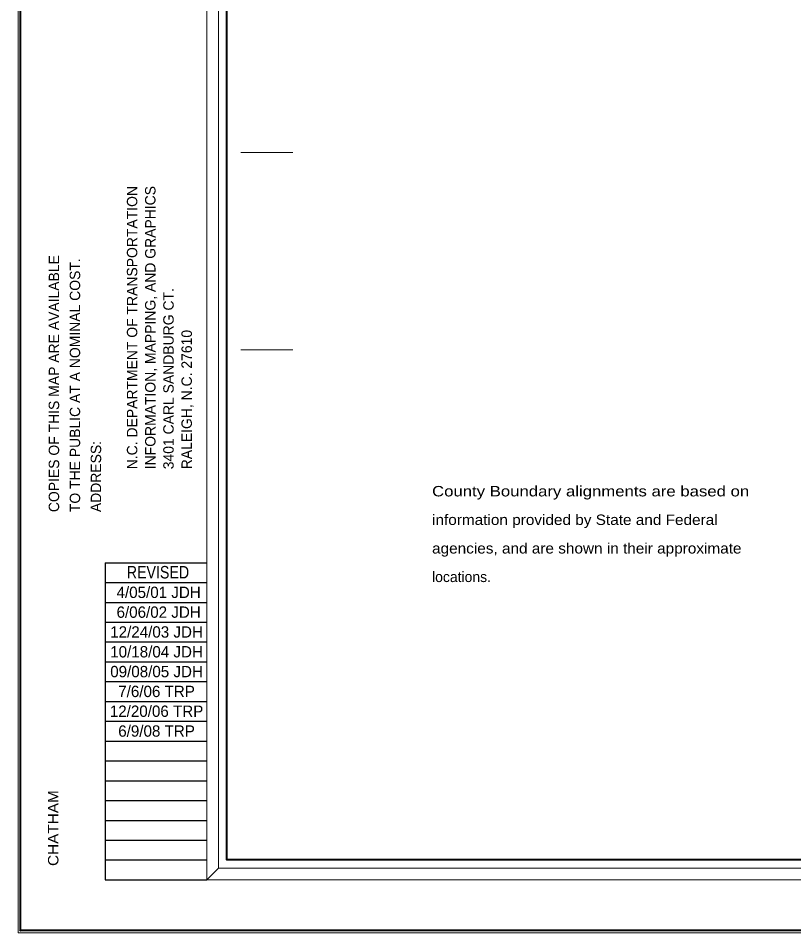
# Model space of a CAD drawing. Extents: x 544737 to 642115, y 186069 to 373718.
# Drawn here: x 544737 to 556713, y 186069 to 200194 of the extents above; entities that cross this region are included whole.
import ezdxf
from ezdxf.enums import TextEntityAlignment as Align

# ---------------------------------------------------------------- set-up
doc = ezdxf.new("R2010")
doc.units = 0
doc.header["$LTSCALE"] = 48
doc.header["$PDMODE"] = 32
doc.header["$PDSIZE"] = 24
for name, color, linetype, lineweight in [('1', 7, 'Continuous', 25), ('20', 7, 'Continuous', 40), ('61', 7, 'Continuous', 13)]:
    doc.layers.add(name, color=color, linetype=linetype, lineweight=lineweight)

msp = doc.modelspace()

# ---------------------------------------------------------------- linework, layer by layer
at = {"layer": '1', "lineweight": 13}
msp.add_lwpolyline([(641367.8, 186068.99), (544737.15, 186068.99), (544737.15, 242466.03), (641367.8, 242466.03)], close=True, dxfattribs=at)
at = {"layer": '1'}
msp.add_point((544772.16, 186103.99), dxfattribs=at)
at = {"layer": '20', "lineweight": 25}
for p, q in [((546079.79, 191783.8), (547650.82, 191783.8)), ((546079.79, 191783.8), (546079.79, 186886.42)), ((546079.79, 191477.69), (547650.82, 191477.69)), ((546079.79, 191171.61), (547650.82, 191171.61)), ((546079.79, 190865.53), (547650.82, 190865.53)), ((546079.79, 190559.45), (547650.82, 190559.45)), ((546079.79, 190253.36), (547650.82, 190253.36)), ((546079.79, 189947.28), (547650.82, 189947.28)), ((546079.79, 189641.2), (547650.82, 189641.2)), ((546079.79, 189335.09), (547650.82, 189335.09)), ((546079.79, 189029.01), (547650.82, 189029.01)), ((546079.79, 188722.93), (547650.82, 188722.93)), ((546079.79, 188416.85), (547650.82, 188416.85)), ((546079.79, 188110.77), (547650.82, 188110.77)), ((546079.79, 187804.69), (547650.82, 187804.69)), ((546079.79, 187498.58), (547650.82, 187498.58)), ((546079.79, 187192.5), (547650.82, 187192.5)), ((546079.79, 186886.42), (547650.82, 186886.42))]:
    msp.add_line(p, q, dxfattribs=at)
at = {"layer": '20'}
for points in [[(544772.16, 242431.03), (641332.8, 242431.03), (641332.8, 186103.99), (544772.16, 186103.99)], [(547960.01, 241322.07), (640407.29, 241322.07), (640407.29, 187195.7), (547960.01, 187195.7)]]:
    msp.add_lwpolyline(points, close=True, dxfattribs=at)
at = {"layer": '20', "lineweight": 13}
msp.add_lwpolyline([(547650.82, 241647.53), (547650.82, 186886.42), (547829.37, 187065.1), (547829.37, 241452.7), (640537.9, 241452.7), (640537.9, 187065.1), (547829.37, 187065.1), (547650.82, 186886.42), (640716.48, 186886.42), (640716.48, 241647.53)], close=True, dxfattribs=at)
at = {"layer": '61'}
for points in [[(548173.24, 198120), (548175.24, 198120), (548177.24, 198120), (548179.24, 198120), (548181.24, 198120), (548183.24, 198120), (548185.24, 198120), (548187.24, 198120), (548189.24, 198120), (548191.24, 198120), (548193.24, 198120), (548195.24, 198120), (548197.24, 198120), (548199.24, 198120), (548201.24, 198120), (548203.24, 198120), (548205.24, 198120), (548207.24, 198120), (548209.24, 198120), (548211.24, 198120), (548213.24, 198120), (548215.24, 198120), (548217.24, 198120), (548219.24, 198120), (548221.24, 198120), (548223.24, 198120), (548225.24, 198120), (548227.24, 198120), (548229.24, 198120), (548231.24, 198120), (548233.24, 198120), (548235.24, 198120), (548237.24, 198120), (548239.24, 198120), (548241.24, 198120), (548243.24, 198120), (548245.24, 198120), (548247.24, 198120), (548249.24, 198120), (548251.24, 198120), (548253.24, 198120), (548255.24, 198120), (548257.24, 198120), (548259.24, 198120), (548261.24, 198120), (548263.24, 198120), (548265.24, 198120), (548267.24, 198120), (548269.24, 198120), (548271.24, 198120), (548273.24, 198120), (548275.24, 198120), (548277.24, 198120), (548279.24, 198120), (548281.24, 198120), (548283.24, 198120), (548285.24, 198120), (548287.24, 198120), (548289.24, 198120), (548291.24, 198120), (548293.24, 198120), (548295.24, 198120), (548297.24, 198120), (548299.24, 198120), (548301.24, 198120), (548303.24, 198120), (548305.24, 198120), (548307.24, 198120), (548309.24, 198120), (548311.24, 198120), (548313.24, 198120), (548315.24, 198120), (548317.24, 198120), (548319.24, 198120), (548321.24, 198120), (548323.24, 198120), (548325.24, 198120), (548327.24, 198120), (548329.24, 198120), (548331.24, 198120), (548333.24, 198120), (548335.24, 198120), (548337.24, 198120), (548339.24, 198120), (548341.24, 198120), (548343.24, 198120), (548345.24, 198120), (548347.24, 198120), (548349.24, 198120), (548351.24, 198120), (548353.24, 198120), (548355.24, 198120), (548357.24, 198120), (548359.24, 198120), (548361.24, 198120), (548363.24, 198120), (548365.24, 198120), (548367.24, 198120), (548369.24, 198120), (548371.24, 198120)], [(548371.24, 198120), (548373.24, 198120), (548375.24, 198120), (548377.24, 198120), (548379.24, 198120), (548381.24, 198120), (548383.24, 198120), (548385.24, 198120), (548387.24, 198120), (548389.24, 198120), (548391.24, 198120), (548393.24, 198120), (548395.24, 198120), (548397.24, 198120), (548399.24, 198120), (548401.24, 198120), (548403.24, 198120), (548405.24, 198120), (548407.24, 198120), (548409.24, 198120), (548411.24, 198120), (548413.24, 198120), (548415.24, 198120), (548417.24, 198120), (548419.24, 198120), (548421.24, 198120), (548423.24, 198120), (548425.24, 198120), (548427.24, 198120), (548429.24, 198120), (548431.24, 198120), (548433.24, 198120), (548435.24, 198120), (548437.24, 198120), (548439.24, 198120), (548441.24, 198120), (548443.24, 198120), (548445.24, 198120), (548447.24, 198120), (548449.24, 198120), (548451.24, 198120), (548453.24, 198120), (548455.24, 198120), (548457.24, 198120), (548459.24, 198120), (548461.24, 198120), (548463.24, 198120), (548465.24, 198120), (548467.24, 198120), (548469.24, 198120), (548471.24, 198120), (548473.24, 198120), (548475.24, 198120), (548477.24, 198120), (548479.24, 198120), (548481.24, 198120), (548483.24, 198120), (548485.24, 198120), (548487.24, 198120), (548489.24, 198120), (548491.24, 198120), (548493.24, 198120), (548495.24, 198120), (548497.24, 198120), (548499.24, 198120), (548501.24, 198120), (548503.24, 198120), (548505.24, 198120), (548507.24, 198120), (548509.24, 198120), (548511.24, 198120), (548513.24, 198120), (548515.24, 198120), (548517.24, 198120), (548519.24, 198120), (548521.24, 198120), (548523.24, 198120), (548525.24, 198120), (548527.24, 198120), (548529.24, 198120), (548531.24, 198120), (548533.24, 198120), (548535.24, 198120), (548537.24, 198120), (548539.24, 198120), (548541.24, 198120), (548543.24, 198120), (548545.24, 198120), (548547.24, 198120), (548549.24, 198120), (548551.24, 198120), (548553.24, 198120), (548555.24, 198120), (548557.24, 198120), (548559.24, 198120), (548561.24, 198120), (548563.24, 198120), (548565.24, 198120), (548567.24, 198120), (548569.24, 198120)], [(548569.24, 198120), (548571.24, 198120), (548573.24, 198120), (548575.24, 198120), (548577.24, 198120), (548579.24, 198120), (548581.24, 198120), (548583.24, 198120), (548585.24, 198120), (548587.24, 198120), (548589.24, 198120), (548591.24, 198120), (548593.24, 198120), (548595.24, 198120), (548597.24, 198120), (548599.24, 198120), (548601.24, 198120), (548603.24, 198120), (548605.24, 198120), (548607.24, 198120), (548609.24, 198120), (548611.24, 198120), (548613.24, 198120), (548615.24, 198120), (548617.24, 198120), (548619.24, 198120), (548621.24, 198120), (548623.24, 198120), (548625.24, 198120), (548627.24, 198120), (548629.24, 198120), (548631.24, 198120), (548633.24, 198120), (548635.24, 198120), (548637.24, 198120), (548639.24, 198120), (548641.24, 198120), (548643.24, 198120), (548645.24, 198120), (548647.24, 198120), (548649.24, 198120), (548651.24, 198120), (548653.24, 198120), (548655.24, 198120), (548657.24, 198120), (548659.24, 198120), (548661.24, 198120), (548663.24, 198120), (548665.24, 198120), (548667.24, 198120), (548669.24, 198120), (548671.24, 198120), (548673.24, 198120), (548675.24, 198120), (548677.24, 198120), (548679.24, 198120), (548681.24, 198120), (548683.24, 198120), (548685.24, 198120), (548687.24, 198120), (548689.24, 198120), (548691.24, 198120), (548693.24, 198120), (548695.24, 198120), (548697.24, 198120), (548699.24, 198120), (548701.24, 198120), (548703.24, 198120), (548705.24, 198120), (548707.24, 198120), (548709.24, 198120), (548711.24, 198120), (548713.24, 198120), (548715.24, 198120), (548717.24, 198120), (548719.24, 198120), (548721.24, 198120), (548723.24, 198120), (548725.24, 198120), (548727.24, 198120), (548729.24, 198120), (548731.24, 198120), (548733.24, 198120), (548735.24, 198120), (548737.24, 198120), (548739.24, 198120), (548741.24, 198120), (548743.24, 198120), (548745.24, 198120), (548747.24, 198120), (548749.24, 198120), (548751.24, 198120), (548753.24, 198120), (548755.24, 198120), (548757.24, 198120), (548759.24, 198120), (548761.24, 198120), (548763.24, 198120), (548765.24, 198120), (548767.24, 198120)], [(548767.24, 198120), (548769.24, 198120), (548771.24, 198120), (548773.24, 198120), (548775.24, 198120), (548777.24, 198120), (548779.24, 198120), (548781.24, 198120), (548783.24, 198120), (548785.24, 198120), (548787.24, 198120), (548789.24, 198120), (548791.24, 198120), (548793.24, 198120), (548795.24, 198120), (548797.24, 198120), (548799.24, 198120), (548801.24, 198120), (548803.24, 198120), (548805.24, 198120), (548807.24, 198120), (548809.24, 198120), (548811.24, 198120), (548813.24, 198120), (548815.24, 198120), (548817.24, 198120), (548819.24, 198120), (548821.24, 198120), (548823.24, 198120), (548825.24, 198120), (548827.24, 198120), (548829.24, 198120), (548831.24, 198120), (548833.24, 198120), (548835.24, 198120), (548837.24, 198120), (548839.24, 198120), (548841.24, 198120), (548843.24, 198120), (548845.24, 198120), (548847.24, 198120), (548849.24, 198120), (548851.24, 198120), (548853.24, 198120), (548855.24, 198120), (548857.24, 198120), (548859.24, 198120), (548861.24, 198120), (548863.24, 198120), (548865.24, 198120), (548867.24, 198120), (548869.24, 198120), (548871.24, 198120), (548873.24, 198120), (548875.24, 198120), (548877.24, 198120), (548879.24, 198120), (548881.24, 198120), (548883.24, 198120), (548885.24, 198120), (548887.24, 198120), (548889.24, 198120), (548891.24, 198120), (548893.24, 198120), (548895.24, 198120), (548897.24, 198120), (548899.24, 198120), (548901.24, 198120), (548903.24, 198120), (548905.24, 198120), (548907.24, 198120), (548909.24, 198120), (548911.24, 198120), (548913.24, 198120), (548915.24, 198120), (548917.24, 198120), (548919.24, 198120), (548921.24, 198120), (548923.24, 198120), (548925.24, 198120), (548927.24, 198120), (548929.24, 198120), (548931.24, 198120), (548933.24, 198120), (548935.24, 198120), (548937.24, 198120), (548939.24, 198120), (548941.24, 198120), (548943.24, 198120), (548945.24, 198120), (548947.24, 198120), (548949.24, 198120), (548951.24, 198120), (548953.24, 198120), (548955.24, 198120), (548957.24, 198120), (548959.24, 198120), (548961.24, 198120), (548963.24, 198120), (548965.24, 198120)], [(548965.24, 198120), (548967.24, 198120), (548969.24, 198120), (548971.24, 198120), (548973.24, 198120), (548975.24, 198120), (548977.74, 198120)], [(548173.24, 195072), (548175.24, 195072), (548177.24, 195072), (548179.24, 195072), (548181.24, 195072), (548183.24, 195072), (548185.24, 195072), (548187.24, 195072), (548189.24, 195072), (548191.24, 195072), (548193.24, 195072), (548195.24, 195072), (548197.24, 195072), (548199.24, 195072), (548201.24, 195072), (548203.24, 195072), (548205.24, 195072), (548207.24, 195072), (548209.24, 195072), (548211.24, 195072), (548213.24, 195072), (548215.24, 195072), (548217.24, 195072), (548219.24, 195072), (548221.24, 195072), (548223.24, 195072), (548225.24, 195072), (548227.24, 195072), (548229.24, 195072), (548231.24, 195072), (548233.24, 195072), (548235.24, 195072), (548237.24, 195072), (548239.24, 195072), (548241.24, 195072), (548243.24, 195072), (548245.24, 195072), (548247.24, 195072), (548249.24, 195072), (548251.24, 195072), (548253.24, 195072), (548255.24, 195072), (548257.24, 195072), (548259.24, 195072), (548261.24, 195072), (548263.24, 195072), (548265.24, 195072), (548267.24, 195072), (548269.24, 195072), (548271.24, 195072), (548273.24, 195072), (548275.24, 195072), (548277.24, 195072), (548279.24, 195072), (548281.24, 195072), (548283.24, 195072), (548285.24, 195072), (548287.24, 195072), (548289.24, 195072), (548291.24, 195072), (548293.24, 195072), (548295.24, 195072), (548297.24, 195072), (548299.24, 195072), (548301.24, 195072), (548303.24, 195072), (548305.24, 195072), (548307.24, 195072), (548309.24, 195072), (548311.24, 195072), (548313.24, 195072), (548315.24, 195072), (548317.24, 195072), (548319.24, 195072), (548321.24, 195072), (548323.24, 195072), (548325.24, 195072), (548327.24, 195072), (548329.24, 195072), (548331.24, 195072), (548333.24, 195072), (548335.24, 195072), (548337.24, 195072), (548339.24, 195072), (548341.24, 195072), (548343.24, 195072), (548345.24, 195072), (548347.24, 195072), (548349.24, 195072), (548351.24, 195072), (548353.24, 195072), (548355.24, 195072), (548357.24, 195072), (548359.24, 195072), (548361.24, 195072), (548363.24, 195072), (548365.24, 195072), (548367.24, 195072), (548369.24, 195072), (548371.24, 195072)], [(548371.24, 195072), (548373.24, 195072), (548375.24, 195072), (548377.24, 195072), (548379.24, 195072), (548381.24, 195072), (548383.24, 195072), (548385.24, 195072), (548387.24, 195072), (548389.24, 195072), (548391.24, 195072), (548393.24, 195072), (548395.24, 195072), (548397.24, 195072), (548399.24, 195072), (548401.24, 195072), (548403.24, 195072), (548405.24, 195072), (548407.24, 195072), (548409.24, 195072), (548411.24, 195072), (548413.24, 195072), (548415.24, 195072), (548417.24, 195072), (548419.24, 195072), (548421.24, 195072), (548423.24, 195072), (548425.24, 195072), (548427.24, 195072), (548429.24, 195072), (548431.24, 195072), (548433.24, 195072), (548435.24, 195072), (548437.24, 195072), (548439.24, 195072), (548441.24, 195072), (548443.24, 195072), (548445.24, 195072), (548447.24, 195072), (548449.24, 195072), (548451.24, 195072), (548453.24, 195072), (548455.24, 195072), (548457.24, 195072), (548459.24, 195072), (548461.24, 195072), (548463.24, 195072), (548465.24, 195072), (548467.24, 195072), (548469.24, 195072), (548471.24, 195072), (548473.24, 195072), (548475.24, 195072), (548477.24, 195072), (548479.24, 195072), (548481.24, 195072), (548483.24, 195072), (548485.24, 195072), (548487.24, 195072), (548489.24, 195072), (548491.24, 195072), (548493.24, 195072), (548495.24, 195072), (548497.24, 195072), (548499.24, 195072), (548501.24, 195072), (548503.24, 195072), (548505.24, 195072), (548507.24, 195072), (548509.24, 195072), (548511.24, 195072), (548513.24, 195072), (548515.24, 195072), (548517.24, 195072), (548519.24, 195072), (548521.24, 195072), (548523.24, 195072), (548525.24, 195072), (548527.24, 195072), (548529.24, 195072), (548531.24, 195072), (548533.24, 195072), (548535.24, 195072), (548537.24, 195072), (548539.24, 195072), (548541.24, 195072), (548543.24, 195072), (548545.24, 195072), (548547.24, 195072), (548549.24, 195072), (548551.24, 195072), (548553.24, 195072), (548555.24, 195072), (548557.24, 195072), (548559.24, 195072), (548561.24, 195072), (548563.24, 195072), (548565.24, 195072), (548567.24, 195072), (548569.24, 195072)], [(548569.24, 195072), (548571.24, 195072), (548573.24, 195072), (548575.24, 195072), (548577.24, 195072), (548579.24, 195072), (548581.24, 195072), (548583.24, 195072), (548585.24, 195072), (548587.24, 195072), (548589.24, 195072), (548591.24, 195072), (548593.24, 195072), (548595.24, 195072), (548597.24, 195072), (548599.24, 195072), (548601.24, 195072), (548603.24, 195072), (548605.24, 195072), (548607.24, 195072), (548609.24, 195072), (548611.24, 195072), (548613.24, 195072), (548615.24, 195072), (548617.24, 195072), (548619.24, 195072), (548621.24, 195072), (548623.24, 195072), (548625.24, 195072), (548627.24, 195072), (548629.24, 195072), (548631.24, 195072), (548633.24, 195072), (548635.24, 195072), (548637.24, 195072), (548639.24, 195072), (548641.24, 195072), (548643.24, 195072), (548645.24, 195072), (548647.24, 195072), (548649.24, 195072), (548651.24, 195072), (548653.24, 195072), (548655.24, 195072), (548657.24, 195072), (548659.24, 195072), (548661.24, 195072), (548663.24, 195072), (548665.24, 195072), (548667.24, 195072), (548669.24, 195072), (548671.24, 195072), (548673.24, 195072), (548675.24, 195072), (548677.24, 195072), (548679.24, 195072), (548681.24, 195072), (548683.24, 195072), (548685.24, 195072), (548687.24, 195072), (548689.24, 195072), (548691.24, 195072), (548693.24, 195072), (548695.24, 195072), (548697.24, 195072), (548699.24, 195072), (548701.24, 195072), (548703.24, 195072), (548705.24, 195072), (548707.24, 195072), (548709.24, 195072), (548711.24, 195072), (548713.24, 195072), (548715.24, 195072), (548717.24, 195072), (548719.24, 195072), (548721.24, 195072), (548723.24, 195072), (548725.24, 195072), (548727.24, 195072), (548729.24, 195072), (548731.24, 195072), (548733.24, 195072), (548735.24, 195072), (548737.24, 195072), (548739.24, 195072), (548741.24, 195072), (548743.24, 195072), (548745.24, 195072), (548747.24, 195072), (548749.24, 195072), (548751.24, 195072), (548753.24, 195072), (548755.24, 195072), (548757.24, 195072), (548759.24, 195072), (548761.24, 195072), (548763.24, 195072), (548765.24, 195072), (548767.24, 195072)], [(548767.24, 195072), (548769.24, 195072), (548771.24, 195072), (548773.24, 195072), (548775.24, 195072), (548777.24, 195072), (548779.24, 195072), (548781.24, 195072), (548783.24, 195072), (548785.24, 195072), (548787.24, 195072), (548789.24, 195072), (548791.24, 195072), (548793.24, 195072), (548795.24, 195072), (548797.24, 195072), (548799.24, 195072), (548801.24, 195072), (548803.24, 195072), (548805.24, 195072), (548807.24, 195072), (548809.24, 195072), (548811.24, 195072), (548813.24, 195072), (548815.24, 195072), (548817.24, 195072), (548819.24, 195072), (548821.24, 195072), (548823.24, 195072), (548825.24, 195072), (548827.24, 195072), (548829.24, 195072), (548831.24, 195072), (548833.24, 195072), (548835.24, 195072), (548837.24, 195072), (548839.24, 195072), (548841.24, 195072), (548843.24, 195072), (548845.24, 195072), (548847.24, 195072), (548849.24, 195072), (548851.24, 195072), (548853.24, 195072), (548855.24, 195072), (548857.24, 195072), (548859.24, 195072), (548861.24, 195072), (548863.24, 195072), (548865.24, 195072), (548867.24, 195072), (548869.24, 195072), (548871.24, 195072), (548873.24, 195072), (548875.24, 195072), (548877.24, 195072), (548879.24, 195072), (548881.24, 195072), (548883.24, 195072), (548885.24, 195072), (548887.24, 195072), (548889.24, 195072), (548891.24, 195072), (548893.24, 195072), (548895.24, 195072), (548897.24, 195072), (548899.24, 195072), (548901.24, 195072), (548903.24, 195072), (548905.24, 195072), (548907.24, 195072), (548909.24, 195072), (548911.24, 195072), (548913.24, 195072), (548915.24, 195072), (548917.24, 195072), (548919.24, 195072), (548921.24, 195072), (548923.24, 195072), (548925.24, 195072), (548927.24, 195072), (548929.24, 195072), (548931.24, 195072), (548933.24, 195072), (548935.24, 195072), (548937.24, 195072), (548939.24, 195072), (548941.24, 195072), (548943.24, 195072), (548945.24, 195072), (548947.24, 195072), (548949.24, 195072), (548951.24, 195072), (548953.24, 195072), (548955.24, 195072), (548957.24, 195072), (548959.24, 195072), (548961.24, 195072), (548963.24, 195072), (548965.24, 195072)], [(548965.24, 195072), (548967.24, 195072), (548969.24, 195072), (548971.24, 195072), (548973.24, 195072), (548975.24, 195072), (548977.74, 195072)]]:
    msp.add_lwpolyline(points, dxfattribs=at)

# ---------------------------------------------------------------- texts
at = {"layer": '20'}
for s, p in [('N.C. DEPARTMENT OF TRANSPORTATION', (546575.27, 193227.6)), ('INFORMATION, MAPPING, AND GRAPHICS', (546856.2, 193227.6)), ('COPIES OF THIS MAP ARE AVAILABLE', (545368.2, 192565.54)), ('TO THE PUBLIC AT A NOMINAL COST.', (545692.54, 192565.54)), ('3401 CARL SANDBURG CT.', (547137.12, 193227.6)), ('RALEIGH, N.C. 27610', (547418.04, 193227.6)), ('ADDRESS:', (546016.88, 192565.54))]:
    msp.add_text(s, height=160.9, rotation=90, dxfattribs=at).set_placement(p)
for s, height, width, p in [('County Boundary alignments are based on ', 161, 1.2, (551127.42, 192808.41)), ('information provided by State and Federal ', 161, 1.1, (551127.42, 192367.41)), ('agencies, and are shown in their approximate ', 161, 1.1, (551127.42, 191926.41)), ('REVISED', 193.1, 0.85, (546412.14, 191540.75))]:
    msp.add_text(s, height=height, dxfattribs=dict(at, width=width)).set_placement(p)
msp.add_text('locations.', height=161, dxfattribs=at).set_placement((551127.42, 191485.41))
for s, p in [(' 4/05/01 JDH', (546872.59, 191239.31)), (' 6/06/02 JDH', (546872.59, 190933.23)), ('12/24/03 JDH', (546872.59, 190627.15)), ('10/18/04 JDH', (546872.59, 190321.07)), ('09/08/05 JDH', (546872.59, 190014.99)), (' 7/6/06 TRP ', (546872.59, 189708.91)), ('12/20/06 TRP', (546872.59, 189402.8)), (' 6/9/08 TRP ', (546872.59, 189096.72))]:
    msp.add_text(s, height=175, dxfattribs=at).set_placement(p, align=Align.CENTER)
at = {"layer": '20', "width": 1.1}
msp.add_text('CHATHAM     ', height=160.9, rotation=90, dxfattribs=at).set_placement((545356.99, 187848.83), align=Align.CENTER)

doc.saveas('drawing.dxf')
